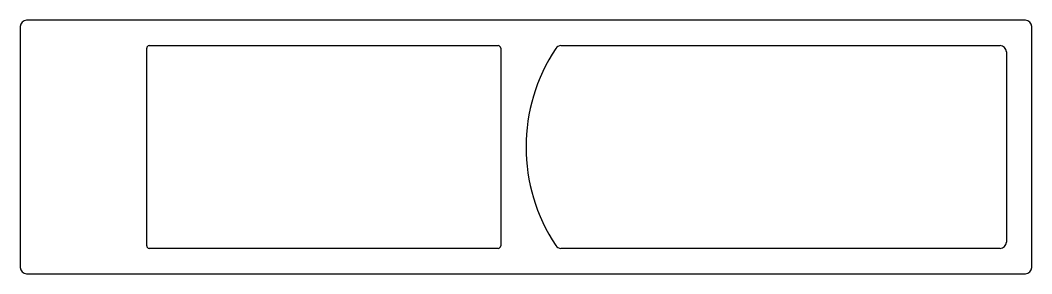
# Model space of a CAD drawing. Extents: x 2565.6 to 2645.6, y 1141.7 to 1161.7.
import ezdxf

# ---------------------------------------------------------------- set-up
doc = ezdxf.new("R2010")
doc.units = 0
doc.layers.get('0').update_dxf_attribs({"linetype": 'CONTINUOUS'})

msp = doc.modelspace()

# ---------------------------------------------------------------- linework, layer by layer
for p, q in [((2645.086, 1161.686), (2566.086, 1161.686)), ((2565.586, 1161.186), (2565.586, 1142.186)), ((2645.586, 1142.186), (2645.586, 1161.186)), ((2575.586, 1143.886), (2575.586, 1159.486)), ((2575.786, 1159.686), (2603.386, 1159.686)), ((2603.586, 1159.486), (2603.586, 1143.886)), ((2608.351, 1159.686), (2643.086, 1159.686)), ((2643.586, 1159.186), (2643.586, 1144.186)), ((2603.386, 1143.686), (2575.786, 1143.686)), ((2643.086, 1143.686), (2608.351, 1143.686)), ((2566.086, 1141.686), (2645.086, 1141.686))]:
    msp.add_line(p, q)
for centre, radius, start, end in [((2566.086, 1161.186), 0.5, 90, 180), ((2645.086, 1161.186), 0.5, 0, 90), ((2575.786, 1159.486), 0.2, 90, 180), ((2603.386, 1159.486), 0.2, 0, 90), ((2619.636, 1151.686), 14.05, 146.39216, 213.60784), ((2608.351, 1159.186), 0.5, 90, 146.39216), ((2643.086, 1159.186), 0.5, 0, 90), ((2643.086, 1144.186), 0.5, 270, 0), ((2575.786, 1143.886), 0.2, 180, 270), ((2603.386, 1143.886), 0.2, 270, 0), ((2608.351, 1144.186), 0.5, 213.60784, 270), ((2566.086, 1142.186), 0.5, 180, 270), ((2645.086, 1142.186), 0.5, 270, 0)]:
    msp.add_arc(centre, radius, start, end)

doc.saveas('drawing.dxf')
